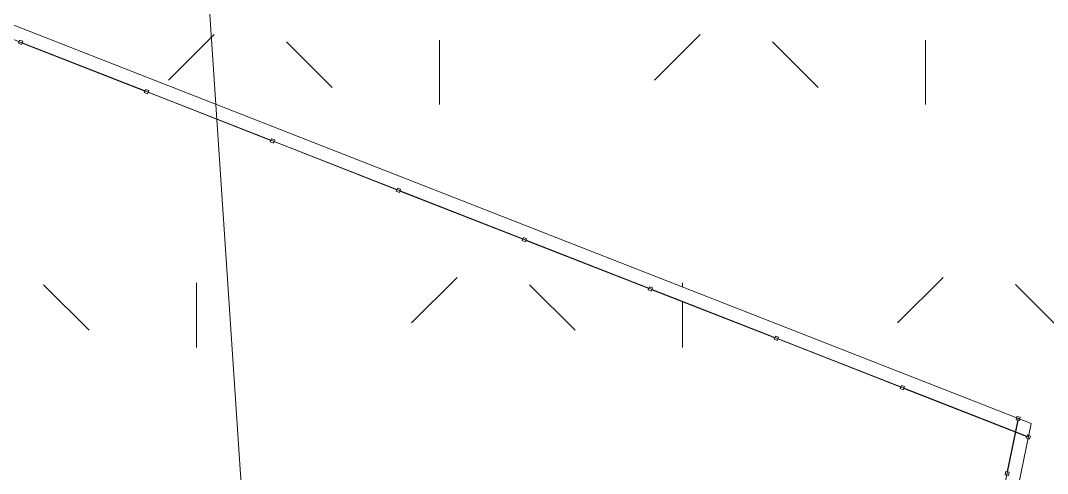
# Model space of a CAD drawing. Header units: metres. Extents: x -207 to 292, y -187 to 169.
# Drawn here: x 2.66 to 17.84, y -110.72 to -104.02 of the extents above; entities that cross this region are included whole.
import ezdxf

# ---------------------------------------------------------------- set-up
doc = ezdxf.new("R2010")
doc.units = ezdxf.units.M
for name, color, linetype, lineweight in [('A-GLAZ-CWMG', 7, 'Continuous', 9), ('ACHURADO', 7, 'Continuous', 9), ('CERCO INTERIOR', 7, 'Continuous', 9)]:
    doc.layers.add(name, color=color, linetype=linetype, lineweight=lineweight)
doc.layers.add('PR10-ARQ-PL-001-Emplazamiento-C-1_dwg', color=7, linetype='Continuous', lineweight=9, true_color=0x767676)
doc.layers.add('TEXTO', color=5, linetype='Continuous', lineweight=9, true_color=0x0000ff)

# ---------------------------------------------------------------- blocks, each defined once
blk = doc.blocks.new('PR10-ARQ-PL-001-Emplazamiento-C-1_dwg_Quad Corner Mullion - 50x50 mm-517351-PLANTA EMPLAZAMIENTO-674653-PLANTA EMPLAZAMIENTO ACTUALIZADO')
at = {"layer": 'A-GLAZ-CWMG', "flags": 128}
blk.add_lwpolyline([(0.025, 0.025), (-0.025, 0.025), (-0.025, -0.025), (0.025, -0.025)], close=True, dxfattribs=at)
blk = doc.blocks.new('PR10-ARQ-PL-001-Emplazamiento-C-1_dwg_Quad Corner Mullion - 50x50 mm-517358-PLANTA EMPLAZAMIENTO-674658-PLANTA EMPLAZAMIENTO ACTUALIZADO')
at = {"layer": 'A-GLAZ-CWMG', "flags": 128}
blk.add_lwpolyline([(0.025, 0.025), (0.025, -0.025), (-0.025, -0.025), (-0.025, 0.025)], close=True, dxfattribs=at)
blk = doc.blocks.new('PR10-ARQ-PL-001-Emplazamiento-C-1_dwg_Circular Mullion - 5mm-534120-PLANTA EMPLAZAMIENTO-674683-PLANTA EMPLAZAMIENTO ACTUALIZADO')
at = {"layer": 'A-GLAZ-CWMG', "flags": 128}
for points in [[(17.406, -109.927), (17.249, -110.691), (17.252, -110.692), (17.254, -110.692), (17.411, -109.928), (17.408, -109.927)], [(17.408, -109.927), (17.252, -110.692)]]:
    blk.add_lwpolyline(points, close=True, dxfattribs=at)
blk = doc.blocks.new('PR10-ARQ-PL-001-Emplazamiento-C-1_dwg_Rectangular Mullion - 50 x 50 mm-517346-PLANTA EMPLAZAMIENTO-674657-PLANTA EMPLAZAMIENTO ACTUALIZADO')
at = {"layer": 'A-GLAZ-CWMG', "flags": 128}
blk.add_lwpolyline([(0.025, 0.025), (-0.025, 0.025), (-0.025, -0.025), (0.025, -0.025)], close=True, dxfattribs=at)
blk = doc.blocks.new('PR10-ARQ-PL-001-Emplazamiento-C-1_dwg_Rectangular Mullion - 50 x 50 mm-517357-PLANTA EMPLAZAMIENTO-674659-PLANTA EMPLAZAMIENTO ACTUALIZADO')
at = {"layer": 'A-GLAZ-CWMG', "flags": 128}
blk.add_lwpolyline([(0.025, 0.025), (0.025, -0.025), (-0.025, -0.025), (-0.025, 0.025)], close=True, dxfattribs=at)
blk = doc.blocks.new('PR10-ARQ-PL-001-Emplazamiento-C-1_dwg_Quad Corner Mullion - 50x50 mm-517354-PLANTA EMPLAZAMIENTO-674654-PLANTA EMPLAZAMIENTO ACTUALIZADO')
at = {"layer": 'A-GLAZ-CWMG', "flags": 128}
blk.add_lwpolyline([(0.025, 0.025), (0.025, -0.025), (-0.025, -0.025), (-0.025, 0.025)], close=True, dxfattribs=at)
blk = doc.blocks.new('PR10-ARQ-PL-001-Emplazamiento-C-1_dwg_Circular Mullion - 5mm-517344-PLANTA EMPLAZAMIENTO-674655-PLANTA EMPLAZAMIENTO ACTUALIZADO')
at = {"layer": 'A-GLAZ-CWMG', "flags": 128}
for points in [[(-84.442, 139.656), (-83.711, 141.464), (-83.713, 141.465), (-83.716, 141.466), (-84.446, 139.658), (-84.444, 139.657)], [(-84.444, 139.657), (-83.713, 141.465)]]:
    blk.add_lwpolyline(points, close=True, dxfattribs=at)
blk = doc.blocks.new('PR10-ARQ-PL-001-Emplazamiento-C-1_dwg_Quad Corner Mullion - 50x50 mm-517356-PLANTA EMPLAZAMIENTO-674660-PLANTA EMPLAZAMIENTO ACTUALIZADO')
at = {"layer": 'A-GLAZ-CWMG', "flags": 128}
blk.add_lwpolyline([(0.025, 0.025), (-0.025, 0.025), (-0.025, -0.025), (0.025, -0.025)], close=True, dxfattribs=at)
blk = doc.blocks.new('PR10-ARQ-PL-001-Emplazamiento-C-1_dwg-674643-PLANTA EMPLAZAMIENTO ACTUALIZADO')
at = {"layer": 'ACHURADO'}
h = blk.add_hatch(dxfattribs=at)
h.set_pattern_fill('FP_1', color=256, style=0, pattern_type=2)
h.set_pattern_definition([(90, (-655750.258, -5498481.082), (-3.592, 3.592), [0.9525, -6.232]), (45, (-655750.258, -5498481.082), (-3.5921024484, 3.5921024484), [0.9525, -4.127]), (135, (-655750.258, -5498481.082), (-3.5921024484, -3.5921024484), [0.9525, -4.127])])
h.paths.add_polyline_path([(19.275, -116.438), (17.327, -117.555), (16.023, -117.681), (15.836, -118.593), (15.64, -118.553), (15.814, -117.703), (15.33, -117.77), (15.92, -117.187), (16.473, -114.489), (16.282, -114.203), (16.514, -114.289), (17.373, -110.102), (-5.102, -101.293), (-5.029, -101.107), (17.602, -109.977), (16.807, -113.854), (18.008, -114.584)])
h.paths.add_polyline_path([(14.883, -121.031), (15.235, -121.025), (15.586, -121.007), (15.936, -120.977), (16.285, -120.935), (16.674, -120.873), (16.978, -120.814), (17.321, -120.736), (17.661, -120.647), (17.997, -120.545), (18.33, -120.432), (18.659, -120.308), (18.983, -120.172), (18.713, -118.611), (19.275, -116.438), (21.508, -116.196), (22.661, -116.543), (23.385, -116.465), (23.557, -116.196), (23.721, -115.921), (23.876, -115.641), (24.022, -115.356), (24.159, -115.067), (24.287, -114.774), (24.406, -114.477), (58.185, -28.343), (58.254, -28.108), (58.312, -27.87), (58.358, -27.629), (58.392, -27.386), (58.414, -27.142), (58.424, -26.897), (58.421, -26.651), (58.407, -26.407), (58.381, -26.163), (58.343, -25.921), (58.293, -25.681), (58.232, -25.443), (58.158, -25.209), (58.074, -24.979), (57.978, -24.753), (57.871, -24.533), (57.754, -24.318), (57.626, -24.108), (57.488, -23.906), (57.34, -23.71), (57.183, -23.522), (57.016, -23.342), (56.841, -23.17), (56.658, -23.007), (56.467, -22.853), (56.269, -22.709), (56.064, -22.575), (55.852, -22.451), (44.562, -17.428), (32.704, -11.966), (21.603, -7.179), (20.9, -6.999), (20.193, -6.83), (19.484, -6.674), (18.772, -6.529), (18.058, -6.397), (17.342, -6.276), (16.624, -6.168), (15.905, -6.071), (15.183, -5.987), (14.895, -5.973), (14.606, -5.971), (14.317, -5.981), (14.029, -6.002), (13.742, -6.035), (13.457, -6.079), (13.173, -6.135), (12.892, -6.202), (12.614, -6.281), (12.339, -6.37), (12.069, -6.471), (11.802, -6.582), (11.54, -6.704), (11.283, -6.836), (11.032, -6.978), (10.787, -7.131), (10.548, -7.293), (10.315, -7.465), (10.09, -7.646), (9.872, -7.835), (9.662, -8.034), (9.384, -8.284), (9.113, -8.542), (8.596, -9.084), (8.351, -9.366), (8.115, -9.656), (7.888, -9.954), (7.67, -10.258), (7.462, -10.569), (7.263, -10.887), (7.075, -11.21), (6.897, -11.539), (6.729, -11.874), (6.572, -12.213), (6.426, -12.558), (6.29, -12.907), (6.166, -13.26), (-6.848, -46.55), (-6.344, -46.736), (-6.287, -46.582), (-5.755, -46.779), (7.902, -11.919), (8.941, -10.094), (10.457, -8.289), (12.94, -7.061), (15.443, -6.87), (20.083, -8.71), (20.547, -7.565), (20.733, -7.639), (20.194, -8.969), (15.412, -7.073), (12.994, -7.258), (10.583, -8.449), (9.106, -10.208), (8.083, -12.005), (-23.285, -92.075), (-23.471, -92.003), (-5.899, -47.147), (-6.424, -46.953), (-6.9, -46.685), (-10.249, -55.252), (-17.957, -76.206), (-22.175, -86.918), (-22.274, -87.115), (-22.383, -87.308), (-22.502, -87.494), (-22.63, -87.675), (-22.767, -87.849), (-22.912, -88.015), (-23.066, -88.174), (-23.227, -88.325), (-23.396, -88.468), (-23.572, -88.602), (-23.754, -88.727), (-23.943, -88.843), (-24.137, -88.949), (-24.336, -89.045), (-24.495, -89.155), (-24.647, -89.274), (-24.791, -89.403), (-24.927, -89.54), (-25.054, -89.686), (-25.171, -89.84), (-25.376, -90.167), (-25.463, -90.34), (-25.538, -90.518), (-25.602, -90.7), (-25.655, -90.886), (-25.696, -91.075), (-25.725, -91.266), (-25.77, -93.298), (-25.73, -93.442), (-25.679, -93.583), (-25.615, -93.719), (-25.541, -93.849), (-25.456, -93.972), (-25.258, -94.196), (-25.145, -94.295), (-25.025, -94.384), (-24.952, -94.188), (-25.106, -94.131), (-24.943, -93.69), (-24.572, -93.827), (-24.735, -94.268), (-24.857, -94.484), (-24.639, -94.582), (-24.409, -94.65), (-16.238, -96.856), (-9.333, -99.776), (-9.122, -99.888), (-8.917, -100.011), (-8.719, -100.145), (-8.528, -100.289), (-8.345, -100.443), (-8.171, -100.606), (-8.005, -100.778), (-7.848, -100.959), (-7.701, -101.148), (-7.565, -101.344), (-7.438, -101.547), (-7.323, -101.756), (-7.219, -101.971), (-7.126, -102.191), (-7.045, -102.416), (-6.976, -102.645), (-6.919, -102.877), (-6.874, -103.112), (-6.821, -103.587), (-6.814, -103.826), (-6.819, -104.065), (-6.837, -104.303), (-6.867, -104.54), (-6.91, -104.776), (-6.965, -105.008), (-7.032, -105.238), (-7.111, -105.463), (-7.202, -105.684), (-7.304, -105.9), (-9.061, -109.297), (-9.147, -109.511), (-9.222, -109.728), (-9.284, -109.95), (-9.334, -110.174), (-9.372, -110.401), (-9.397, -110.63), (-9.41, -110.86), (-9.41, -111.09), (-9.398, -111.32), (-9.373, -111.548), (-9.335, -111.775), (-9.285, -112), (-9.223, -112.222), (-9.149, -112.439), (-9.063, -112.653), (-8.965, -112.861), (-8.856, -113.064), (-8.737, -113.26), (-8.606, -113.45), (-8.465, -113.632), (-7.995, -113.938), (-7.519, -114.234), (-7.036, -114.519), (-6.547, -114.794), (-6.052, -115.058), (-5.552, -115.312), (-5.046, -115.554), (-4.019, -116.006), (-3.499, -116.215), (-2.974, -116.413), (-2.445, -116.6), (-1.912, -116.775), (-1.375, -116.938), (-0.835, -117.09), (-0.292, -117.23), (0.254, -117.359), (0.802, -117.475), (1.598, -117.626), (3.182, -117.964), (3.97, -118.152), (4.755, -118.352), (5.537, -118.564), (6.315, -118.789), (7.09, -119.025), (7.86, -119.274), (8.627, -119.535), (9.223, -119.746), (10.424, -120.139), (11.7, -120.505), (12.25, -120.648), (12.865, -120.796), (13.482, -120.933), (13.83, -120.976), (14.181, -121.006), (14.532, -121.025)])
h.paths.add_polyline_path([(22.149, -114.705), (22.164, -114.693), (22.181, -114.697)])
h.paths.add_polyline_path([(16.282, -114.203), (16.116, -114.142), (16.202, -114.084)])
h.paths.add_polyline_path([(39.665, -75.099), (36.369, -73.775), (43.198, -56.768), (46.494, -58.092)])
at = {"layer": 'CERCO INTERIOR'}
for p, q in [((17.562, -110.176), (-5.102, -101.293)), ((15.64, -118.553), (17.413, -109.903))]:
    blk.add_line(p, q, dxfattribs=at)
at = {"layer": 'CERCO INTERIOR', "flags": 128}
blk.add_lwpolyline([(15.836, -118.593), (17.602, -109.977), (-5.029, -101.107)], dxfattribs=at)
at = {"layer": 'TEXTO', "flags": 128}
blk.add_lwpolyline([(27.818, -100.749), (5.249, -100.749), (7.121, -128.748)], dxfattribs=at)
at = {"extrusion": (0, 0, -1)}
for name, p, rotation in [('PR10-ARQ-PL-001-Emplazamiento-C-1_dwg_Rectangular Mullion - 50 x 50 mm-517346-PLANTA EMPLAZAMIENTO-674657-PLANTA EMPLAZAMIENTO ACTUALIZADO', (-2.665, -104.337), 21.4022802359056), ('PR10-ARQ-PL-001-Emplazamiento-C-1_dwg_Rectangular Mullion - 50 x 50 mm-517357-PLANTA EMPLAZAMIENTO-674659-PLANTA EMPLAZAMIENTO ACTUALIZADO', (-2.665, -104.337), 21.4022802359056), ('PR10-ARQ-PL-001-Emplazamiento-C-1_dwg_Rectangular Mullion - 50 x 50 mm-517346-PLANTA EMPLAZAMIENTO-674657-PLANTA EMPLAZAMIENTO ACTUALIZADO', (-4.527, -105.067), 21.4022802359056), ('PR10-ARQ-PL-001-Emplazamiento-C-1_dwg_Rectangular Mullion - 50 x 50 mm-517357-PLANTA EMPLAZAMIENTO-674659-PLANTA EMPLAZAMIENTO ACTUALIZADO', (-4.527, -105.067), 21.4022802359056), ('PR10-ARQ-PL-001-Emplazamiento-C-1_dwg_Rectangular Mullion - 50 x 50 mm-517346-PLANTA EMPLAZAMIENTO-674657-PLANTA EMPLAZAMIENTO ACTUALIZADO', (-6.389, -105.797), 21.4022802359056), ('PR10-ARQ-PL-001-Emplazamiento-C-1_dwg_Rectangular Mullion - 50 x 50 mm-517357-PLANTA EMPLAZAMIENTO-674659-PLANTA EMPLAZAMIENTO ACTUALIZADO', (-6.389, -105.797), 21.4022802359056), ('PR10-ARQ-PL-001-Emplazamiento-C-1_dwg_Rectangular Mullion - 50 x 50 mm-517346-PLANTA EMPLAZAMIENTO-674657-PLANTA EMPLAZAMIENTO ACTUALIZADO', (-8.251, -106.527), 21.4022802359056), ('PR10-ARQ-PL-001-Emplazamiento-C-1_dwg_Rectangular Mullion - 50 x 50 mm-517357-PLANTA EMPLAZAMIENTO-674659-PLANTA EMPLAZAMIENTO ACTUALIZADO', (-8.251, -106.527), 21.4022802359056), ('PR10-ARQ-PL-001-Emplazamiento-C-1_dwg_Rectangular Mullion - 50 x 50 mm-517346-PLANTA EMPLAZAMIENTO-674657-PLANTA EMPLAZAMIENTO ACTUALIZADO', (-10.113, -107.257), 21.4022802359056), ('PR10-ARQ-PL-001-Emplazamiento-C-1_dwg_Rectangular Mullion - 50 x 50 mm-517357-PLANTA EMPLAZAMIENTO-674659-PLANTA EMPLAZAMIENTO ACTUALIZADO', (-10.113, -107.257), 21.4022802359056), ('PR10-ARQ-PL-001-Emplazamiento-C-1_dwg_Rectangular Mullion - 50 x 50 mm-517346-PLANTA EMPLAZAMIENTO-674657-PLANTA EMPLAZAMIENTO ACTUALIZADO', (-11.975, -107.986), 21.4022802359056), ('PR10-ARQ-PL-001-Emplazamiento-C-1_dwg_Rectangular Mullion - 50 x 50 mm-517357-PLANTA EMPLAZAMIENTO-674659-PLANTA EMPLAZAMIENTO ACTUALIZADO', (-11.975, -107.986), 21.4022802359056), ('PR10-ARQ-PL-001-Emplazamiento-C-1_dwg_Rectangular Mullion - 50 x 50 mm-517346-PLANTA EMPLAZAMIENTO-674657-PLANTA EMPLAZAMIENTO ACTUALIZADO', (-13.837, -108.716), 21.4022802359056), ('PR10-ARQ-PL-001-Emplazamiento-C-1_dwg_Rectangular Mullion - 50 x 50 mm-517357-PLANTA EMPLAZAMIENTO-674659-PLANTA EMPLAZAMIENTO ACTUALIZADO', (-13.837, -108.716), 21.4022802359056), ('PR10-ARQ-PL-001-Emplazamiento-C-1_dwg_Rectangular Mullion - 50 x 50 mm-517346-PLANTA EMPLAZAMIENTO-674657-PLANTA EMPLAZAMIENTO ACTUALIZADO', (-15.699, -109.446), 21.4022802359056), ('PR10-ARQ-PL-001-Emplazamiento-C-1_dwg_Rectangular Mullion - 50 x 50 mm-517357-PLANTA EMPLAZAMIENTO-674659-PLANTA EMPLAZAMIENTO ACTUALIZADO', (-15.699, -109.446), 21.4022802359056), ('PR10-ARQ-PL-001-Emplazamiento-C-1_dwg_Quad Corner Mullion - 50x50 mm-517351-PLANTA EMPLAZAMIENTO-674653-PLANTA EMPLAZAMIENTO ACTUALIZADO', (-17.413, -109.903), 101.5882113938167), ('PR10-ARQ-PL-001-Emplazamiento-C-1_dwg_Quad Corner Mullion - 50x50 mm-517358-PLANTA EMPLAZAMIENTO-674658-PLANTA EMPLAZAMIENTO ACTUALIZADO', (-17.413, -109.903), 101.5882113938167), ('PR10-ARQ-PL-001-Emplazamiento-C-1_dwg_Rectangular Mullion - 50 x 50 mm-517346-PLANTA EMPLAZAMIENTO-674657-PLANTA EMPLAZAMIENTO ACTUALIZADO', (-17.247, -110.716), 101.5882113938167), ('PR10-ARQ-PL-001-Emplazamiento-C-1_dwg_Rectangular Mullion - 50 x 50 mm-517357-PLANTA EMPLAZAMIENTO-674659-PLANTA EMPLAZAMIENTO ACTUALIZADO', (-17.247, -110.716), 101.5882113938167)]:
    blk.add_blockref(name, p, dxfattribs=dict(at, rotation=rotation))
for name, p, rotation in [('PR10-ARQ-PL-001-Emplazamiento-C-1_dwg_Circular Mullion - 5mm-517344-PLANTA EMPLAZAMIENTO-674655-PLANTA EMPLAZAMIENTO ACTUALIZADO', (-136.08, -190.243), 270.5977197640943), ('PR10-ARQ-PL-001-Emplazamiento-C-1_dwg_Circular Mullion - 5mm-517344-PLANTA EMPLAZAMIENTO-674655-PLANTA EMPLAZAMIENTO ACTUALIZADO', (-136.08, -190.243), 270.5977197640943), ('PR10-ARQ-PL-001-Emplazamiento-C-1_dwg_Circular Mullion - 5mm-517344-PLANTA EMPLAZAMIENTO-674655-PLANTA EMPLAZAMIENTO ACTUALIZADO', (-136.08, -190.243), 270.5977197640943), ('PR10-ARQ-PL-001-Emplazamiento-C-1_dwg_Circular Mullion - 5mm-517344-PLANTA EMPLAZAMIENTO-674655-PLANTA EMPLAZAMIENTO ACTUALIZADO', (-134.218, -190.972), 270.5977197640943), ('PR10-ARQ-PL-001-Emplazamiento-C-1_dwg_Circular Mullion - 5mm-517344-PLANTA EMPLAZAMIENTO-674655-PLANTA EMPLAZAMIENTO ACTUALIZADO', (-134.218, -190.972), 270.5977197640943), ('PR10-ARQ-PL-001-Emplazamiento-C-1_dwg_Circular Mullion - 5mm-517344-PLANTA EMPLAZAMIENTO-674655-PLANTA EMPLAZAMIENTO ACTUALIZADO', (-134.218, -190.972), 270.5977197640943), ('PR10-ARQ-PL-001-Emplazamiento-C-1_dwg_Circular Mullion - 5mm-517344-PLANTA EMPLAZAMIENTO-674655-PLANTA EMPLAZAMIENTO ACTUALIZADO', (-132.356, -191.702), 270.5977197640947), ('PR10-ARQ-PL-001-Emplazamiento-C-1_dwg_Circular Mullion - 5mm-517344-PLANTA EMPLAZAMIENTO-674655-PLANTA EMPLAZAMIENTO ACTUALIZADO', (-132.356, -191.702), 270.5977197640947), ('PR10-ARQ-PL-001-Emplazamiento-C-1_dwg_Circular Mullion - 5mm-517344-PLANTA EMPLAZAMIENTO-674655-PLANTA EMPLAZAMIENTO ACTUALIZADO', (-132.356, -191.702), 270.5977197640947), ('PR10-ARQ-PL-001-Emplazamiento-C-1_dwg_Circular Mullion - 5mm-517344-PLANTA EMPLAZAMIENTO-674655-PLANTA EMPLAZAMIENTO ACTUALIZADO', (-130.494, -192.432), 270.5977197640943), ('PR10-ARQ-PL-001-Emplazamiento-C-1_dwg_Circular Mullion - 5mm-517344-PLANTA EMPLAZAMIENTO-674655-PLANTA EMPLAZAMIENTO ACTUALIZADO', (-130.494, -192.432), 270.5977197640943), ('PR10-ARQ-PL-001-Emplazamiento-C-1_dwg_Circular Mullion - 5mm-517344-PLANTA EMPLAZAMIENTO-674655-PLANTA EMPLAZAMIENTO ACTUALIZADO', (-130.494, -192.432), 270.5977197640943), ('PR10-ARQ-PL-001-Emplazamiento-C-1_dwg_Circular Mullion - 5mm-517344-PLANTA EMPLAZAMIENTO-674655-PLANTA EMPLAZAMIENTO ACTUALIZADO', (-128.632, -193.162), 270.5977197640943), ('PR10-ARQ-PL-001-Emplazamiento-C-1_dwg_Circular Mullion - 5mm-517344-PLANTA EMPLAZAMIENTO-674655-PLANTA EMPLAZAMIENTO ACTUALIZADO', (-128.632, -193.162), 270.5977197640943), ('PR10-ARQ-PL-001-Emplazamiento-C-1_dwg_Circular Mullion - 5mm-517344-PLANTA EMPLAZAMIENTO-674655-PLANTA EMPLAZAMIENTO ACTUALIZADO', (-128.632, -193.162), 270.5977197640943), ('PR10-ARQ-PL-001-Emplazamiento-C-1_dwg_Circular Mullion - 5mm-517344-PLANTA EMPLAZAMIENTO-674655-PLANTA EMPLAZAMIENTO ACTUALIZADO', (-126.77, -193.892), 270.5977197640943), ('PR10-ARQ-PL-001-Emplazamiento-C-1_dwg_Circular Mullion - 5mm-517344-PLANTA EMPLAZAMIENTO-674655-PLANTA EMPLAZAMIENTO ACTUALIZADO', (-126.77, -193.892), 270.5977197640943), ('PR10-ARQ-PL-001-Emplazamiento-C-1_dwg_Circular Mullion - 5mm-517344-PLANTA EMPLAZAMIENTO-674655-PLANTA EMPLAZAMIENTO ACTUALIZADO', (-126.77, -193.892), 270.5977197640943), ('PR10-ARQ-PL-001-Emplazamiento-C-1_dwg_Circular Mullion - 5mm-517344-PLANTA EMPLAZAMIENTO-674655-PLANTA EMPLAZAMIENTO ACTUALIZADO', (-124.908, -194.621), 270.5977197640947), ('PR10-ARQ-PL-001-Emplazamiento-C-1_dwg_Circular Mullion - 5mm-517344-PLANTA EMPLAZAMIENTO-674655-PLANTA EMPLAZAMIENTO ACTUALIZADO', (-124.908, -194.621), 270.5977197640947), ('PR10-ARQ-PL-001-Emplazamiento-C-1_dwg_Circular Mullion - 5mm-517344-PLANTA EMPLAZAMIENTO-674655-PLANTA EMPLAZAMIENTO ACTUALIZADO', (-124.908, -194.621), 270.5977197640947), ('PR10-ARQ-PL-001-Emplazamiento-C-1_dwg_Circular Mullion - 5mm-517344-PLANTA EMPLAZAMIENTO-674655-PLANTA EMPLAZAMIENTO ACTUALIZADO', (-123.046, -195.351), 270.5977197640942), ('PR10-ARQ-PL-001-Emplazamiento-C-1_dwg_Circular Mullion - 5mm-517344-PLANTA EMPLAZAMIENTO-674655-PLANTA EMPLAZAMIENTO ACTUALIZADO', (-123.046, -195.351), 270.5977197640942), ('PR10-ARQ-PL-001-Emplazamiento-C-1_dwg_Circular Mullion - 5mm-517344-PLANTA EMPLAZAMIENTO-674655-PLANTA EMPLAZAMIENTO ACTUALIZADO', (-123.046, -195.351), 270.5977197640942), ('PR10-ARQ-PL-001-Emplazamiento-C-1_dwg_Quad Corner Mullion - 50x50 mm-517354-PLANTA EMPLAZAMIENTO-674654-PLANTA EMPLAZAMIENTO ACTUALIZADO', (17.562, -110.176), 338.5977197640943), ('PR10-ARQ-PL-001-Emplazamiento-C-1_dwg_Quad Corner Mullion - 50x50 mm-517356-PLANTA EMPLAZAMIENTO-674660-PLANTA EMPLAZAMIENTO ACTUALIZADO', (17.562, -110.176), 338.5977197640943)]:
    blk.add_blockref(name, p, dxfattribs=dict(rotation=rotation))
blk.add_blockref('PR10-ARQ-PL-001-Emplazamiento-C-1_dwg_Circular Mullion - 5mm-534120-PLANTA EMPLAZAMIENTO-674683-PLANTA EMPLAZAMIENTO ACTUALIZADO', (0, 0))
blk.add_blockref('PR10-ARQ-PL-001-Emplazamiento-C-1_dwg_Circular Mullion - 5mm-534120-PLANTA EMPLAZAMIENTO-674683-PLANTA EMPLAZAMIENTO ACTUALIZADO', (0, 0))
blk.add_blockref('PR10-ARQ-PL-001-Emplazamiento-C-1_dwg_Circular Mullion - 5mm-534120-PLANTA EMPLAZAMIENTO-674683-PLANTA EMPLAZAMIENTO ACTUALIZADO', (0, 0))
blk = doc.blocks.new('Quad Corner Mullion - 50x50 mm-517351-PLANTA EMPLAZAMIENTO ACTUALIZADO')
at = {"layer": 'A-GLAZ-CWMG'}
for p, q in [((0.025, 0.025), (-0.025, 0.025)), ((-0.025, 0.025), (-0.025, -0.025)), ((0.025, -0.025), (0.025, 0.025)), ((-0.025, -0.025), (0.025, -0.025))]:
    blk.add_line(p, q, dxfattribs=at)
blk = doc.blocks.new('Quad Corner Mullion - 50x50 mm-517358-PLANTA EMPLAZAMIENTO ACTUALIZADO')
at = {"layer": 'A-GLAZ-CWMG'}
for p, q in [((-0.025, -0.025), (-0.025, 0.025)), ((-0.025, 0.025), (0.025, 0.025)), ((0.025, 0.025), (0.025, -0.025)), ((0.025, -0.025), (-0.025, -0.025))]:
    blk.add_line(p, q, dxfattribs=at)
blk = doc.blocks.new('Circular Mullion - 5mm-534120-PLANTA EMPLAZAMIENTO ACTUALIZADO')
at = {"layer": 'A-GLAZ-CWMG'}
for p, q in [((17.406, -109.927), (17.249, -110.691)), ((17.408, -109.927), (17.252, -110.692)), ((17.252, -110.692), (17.408, -109.927)), ((17.254, -110.692), (17.411, -109.928)), ((17.408, -109.927), (17.406, -109.927)), ((17.411, -109.928), (17.408, -109.927)), ((17.249, -110.691), (17.252, -110.692)), ((17.252, -110.692), (17.254, -110.692))]:
    blk.add_line(p, q, dxfattribs=at)
blk = doc.blocks.new('Rectangular Mullion - 50 x 50 mm-517346-PLANTA EMPLAZAMIENTO ACTUALIZADO')
at = {"layer": 'A-GLAZ-CWMG'}
for p, q in [((0.025, 0.025), (-0.025, 0.025)), ((-0.025, 0.025), (-0.025, -0.025)), ((0.025, -0.025), (0.025, 0.025)), ((-0.025, -0.025), (0.025, -0.025))]:
    blk.add_line(p, q, dxfattribs=at)
blk = doc.blocks.new('Rectangular Mullion - 50 x 50 mm-517357-PLANTA EMPLAZAMIENTO ACTUALIZADO')
at = {"layer": 'A-GLAZ-CWMG'}
for p, q in [((-0.025, -0.025), (-0.025, 0.025)), ((-0.025, 0.025), (0.025, 0.025)), ((0.025, 0.025), (0.025, -0.025)), ((0.025, -0.025), (-0.025, -0.025))]:
    blk.add_line(p, q, dxfattribs=at)
blk = doc.blocks.new('Quad Corner Mullion - 50x50 mm-517354-PLANTA EMPLAZAMIENTO ACTUALIZADO')
at = {"layer": 'A-GLAZ-CWMG'}
for p, q in [((-0.025, -0.025), (-0.025, 0.025)), ((-0.025, 0.025), (0.025, 0.025)), ((0.025, 0.025), (0.025, -0.025)), ((0.025, -0.025), (-0.025, -0.025))]:
    blk.add_line(p, q, dxfattribs=at)
blk = doc.blocks.new('Circular Mullion - 5mm-517344-PLANTA EMPLAZAMIENTO ACTUALIZADO')
at = {"layer": 'A-GLAZ-CWMG'}
for p, q in [((-83.716, 141.466), (-84.446, 139.658)), ((-84.444, 139.657), (-83.713, 141.465)), ((-83.713, 141.465), (-84.444, 139.657)), ((-84.442, 139.656), (-83.711, 141.464)), ((-83.713, 141.465), (-83.716, 141.466)), ((-83.711, 141.464), (-83.713, 141.465)), ((-84.446, 139.658), (-84.444, 139.657)), ((-84.444, 139.657), (-84.442, 139.656))]:
    blk.add_line(p, q, dxfattribs=at)
blk = doc.blocks.new('Quad Corner Mullion - 50x50 mm-517356-PLANTA EMPLAZAMIENTO ACTUALIZADO')
at = {"layer": 'A-GLAZ-CWMG'}
for p, q in [((0.025, 0.025), (-0.025, 0.025)), ((-0.025, 0.025), (-0.025, -0.025)), ((0.025, -0.025), (0.025, 0.025)), ((-0.025, -0.025), (0.025, -0.025))]:
    blk.add_line(p, q, dxfattribs=at)

msp = doc.modelspace()

# ---------------------------------------------------------------- block references
at = {"layer": 'A-GLAZ-CWMG', "extrusion": (0, 0, -1)}
for name, p, rotation in [('Rectangular Mullion - 50 x 50 mm-517346-PLANTA EMPLAZAMIENTO ACTUALIZADO', (-2.665, -104.337), 21.4022802359056), ('Rectangular Mullion - 50 x 50 mm-517357-PLANTA EMPLAZAMIENTO ACTUALIZADO', (-2.665, -104.337), 21.4022802359056), ('Rectangular Mullion - 50 x 50 mm-517346-PLANTA EMPLAZAMIENTO ACTUALIZADO', (-4.527, -105.067), 21.4022802359056), ('Rectangular Mullion - 50 x 50 mm-517357-PLANTA EMPLAZAMIENTO ACTUALIZADO', (-4.527, -105.067), 21.4022802359056), ('Rectangular Mullion - 50 x 50 mm-517346-PLANTA EMPLAZAMIENTO ACTUALIZADO', (-6.389, -105.797), 21.4022802359056), ('Rectangular Mullion - 50 x 50 mm-517357-PLANTA EMPLAZAMIENTO ACTUALIZADO', (-6.389, -105.797), 21.4022802359056), ('Rectangular Mullion - 50 x 50 mm-517346-PLANTA EMPLAZAMIENTO ACTUALIZADO', (-8.251, -106.527), 21.4022802359056), ('Rectangular Mullion - 50 x 50 mm-517357-PLANTA EMPLAZAMIENTO ACTUALIZADO', (-8.251, -106.527), 21.4022802359056), ('Rectangular Mullion - 50 x 50 mm-517346-PLANTA EMPLAZAMIENTO ACTUALIZADO', (-10.113, -107.257), 21.4022802359056), ('Rectangular Mullion - 50 x 50 mm-517357-PLANTA EMPLAZAMIENTO ACTUALIZADO', (-10.113, -107.257), 21.4022802359056), ('Rectangular Mullion - 50 x 50 mm-517346-PLANTA EMPLAZAMIENTO ACTUALIZADO', (-11.975, -107.986), 21.4022802359056), ('Rectangular Mullion - 50 x 50 mm-517357-PLANTA EMPLAZAMIENTO ACTUALIZADO', (-11.975, -107.986), 21.4022802359056), ('Rectangular Mullion - 50 x 50 mm-517346-PLANTA EMPLAZAMIENTO ACTUALIZADO', (-13.837, -108.716), 21.4022802359056), ('Rectangular Mullion - 50 x 50 mm-517357-PLANTA EMPLAZAMIENTO ACTUALIZADO', (-13.837, -108.716), 21.4022802359056), ('Rectangular Mullion - 50 x 50 mm-517346-PLANTA EMPLAZAMIENTO ACTUALIZADO', (-15.699, -109.446), 21.4022802359056), ('Rectangular Mullion - 50 x 50 mm-517357-PLANTA EMPLAZAMIENTO ACTUALIZADO', (-15.699, -109.446), 21.4022802359056), ('Quad Corner Mullion - 50x50 mm-517351-PLANTA EMPLAZAMIENTO ACTUALIZADO', (-17.413, -109.903), 101.5882113938167), ('Quad Corner Mullion - 50x50 mm-517358-PLANTA EMPLAZAMIENTO ACTUALIZADO', (-17.413, -109.903), 101.5882113938167), ('Rectangular Mullion - 50 x 50 mm-517346-PLANTA EMPLAZAMIENTO ACTUALIZADO', (-17.247, -110.716), 101.5882113938167), ('Rectangular Mullion - 50 x 50 mm-517357-PLANTA EMPLAZAMIENTO ACTUALIZADO', (-17.247, -110.716), 101.5882113938167)]:
    msp.add_blockref(name, p, dxfattribs=dict(at, rotation=rotation))
at = {"layer": 'A-GLAZ-CWMG'}
for name, p, rotation in [('Circular Mullion - 5mm-517344-PLANTA EMPLAZAMIENTO ACTUALIZADO', (-136.08, -190.243), 270.5977197640943), ('Circular Mullion - 5mm-517344-PLANTA EMPLAZAMIENTO ACTUALIZADO', (-136.08, -190.243), 270.5977197640943), ('Circular Mullion - 5mm-517344-PLANTA EMPLAZAMIENTO ACTUALIZADO', (-136.08, -190.243), 270.5977197640943), ('Circular Mullion - 5mm-517344-PLANTA EMPLAZAMIENTO ACTUALIZADO', (-134.218, -190.972), 270.5977197640943), ('Circular Mullion - 5mm-517344-PLANTA EMPLAZAMIENTO ACTUALIZADO', (-134.218, -190.972), 270.5977197640944), ('Circular Mullion - 5mm-517344-PLANTA EMPLAZAMIENTO ACTUALIZADO', (-134.218, -190.972), 270.5977197640944), ('Circular Mullion - 5mm-517344-PLANTA EMPLAZAMIENTO ACTUALIZADO', (-132.356, -191.702), 270.5977197640947), ('Circular Mullion - 5mm-517344-PLANTA EMPLAZAMIENTO ACTUALIZADO', (-132.356, -191.702), 270.5977197640947), ('Circular Mullion - 5mm-517344-PLANTA EMPLAZAMIENTO ACTUALIZADO', (-132.356, -191.702), 270.5977197640947), ('Circular Mullion - 5mm-517344-PLANTA EMPLAZAMIENTO ACTUALIZADO', (-130.494, -192.432), 270.5977197640943), ('Circular Mullion - 5mm-517344-PLANTA EMPLAZAMIENTO ACTUALIZADO', (-130.494, -192.432), 270.5977197640943), ('Circular Mullion - 5mm-517344-PLANTA EMPLAZAMIENTO ACTUALIZADO', (-130.494, -192.432), 270.5977197640943), ('Circular Mullion - 5mm-517344-PLANTA EMPLAZAMIENTO ACTUALIZADO', (-128.632, -193.162), 270.5977197640943), ('Circular Mullion - 5mm-517344-PLANTA EMPLAZAMIENTO ACTUALIZADO', (-128.632, -193.162), 270.5977197640943), ('Circular Mullion - 5mm-517344-PLANTA EMPLAZAMIENTO ACTUALIZADO', (-128.632, -193.162), 270.5977197640943), ('Circular Mullion - 5mm-517344-PLANTA EMPLAZAMIENTO ACTUALIZADO', (-126.77, -193.892), 270.5977197640943), ('Circular Mullion - 5mm-517344-PLANTA EMPLAZAMIENTO ACTUALIZADO', (-126.77, -193.892), 270.5977197640943), ('Circular Mullion - 5mm-517344-PLANTA EMPLAZAMIENTO ACTUALIZADO', (-126.77, -193.892), 270.5977197640943), ('Circular Mullion - 5mm-517344-PLANTA EMPLAZAMIENTO ACTUALIZADO', (-124.908, -194.621), 270.5977197640947), ('Circular Mullion - 5mm-517344-PLANTA EMPLAZAMIENTO ACTUALIZADO', (-124.908, -194.621), 270.5977197640947), ('Circular Mullion - 5mm-517344-PLANTA EMPLAZAMIENTO ACTUALIZADO', (-124.908, -194.621), 270.5977197640947), ('Circular Mullion - 5mm-517344-PLANTA EMPLAZAMIENTO ACTUALIZADO', (-123.046, -195.351), 270.5977197640942), ('Circular Mullion - 5mm-517344-PLANTA EMPLAZAMIENTO ACTUALIZADO', (-123.046, -195.351), 270.5977197640942), ('Circular Mullion - 5mm-517344-PLANTA EMPLAZAMIENTO ACTUALIZADO', (-123.046, -195.351), 270.5977197640942), ('Quad Corner Mullion - 50x50 mm-517354-PLANTA EMPLAZAMIENTO ACTUALIZADO', (17.562, -110.176), 338.5977197640943), ('Quad Corner Mullion - 50x50 mm-517356-PLANTA EMPLAZAMIENTO ACTUALIZADO', (17.562, -110.176), 338.5977197640943)]:
    msp.add_blockref(name, p, dxfattribs=dict(at, rotation=rotation))
msp.add_blockref('Circular Mullion - 5mm-534120-PLANTA EMPLAZAMIENTO ACTUALIZADO', (0, 0), dxfattribs=at)
msp.add_blockref('Circular Mullion - 5mm-534120-PLANTA EMPLAZAMIENTO ACTUALIZADO', (0, 0), dxfattribs=at)
msp.add_blockref('Circular Mullion - 5mm-534120-PLANTA EMPLAZAMIENTO ACTUALIZADO', (0, 0), dxfattribs=at)
at = {"layer": 'PR10-ARQ-PL-001-Emplazamiento-C-1_dwg', "color": 7}
msp.add_blockref('PR10-ARQ-PL-001-Emplazamiento-C-1_dwg-674643-PLANTA EMPLAZAMIENTO ACTUALIZADO', (0, 0), dxfattribs=at)

doc.saveas('drawing.dxf')
